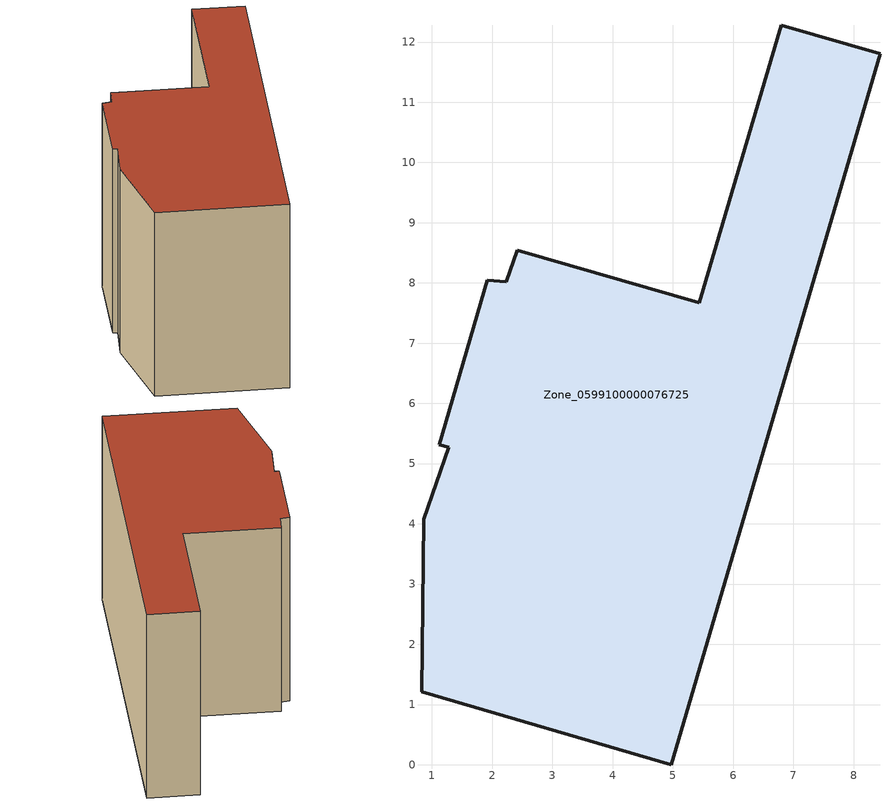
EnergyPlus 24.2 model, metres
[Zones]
Zone_0599100000076725
 floor ground (C_G): 0.86,4.08 1.28,5.27 1.12,5.31 1.92,8.05 2.23,8.02 2.42,8.54 5.44,7.67 6.8,12.28 8.44,11.81 4.97,0 0.83,1.21 z0
 wall outside (C_F): 8.44,11.81 6.8,12.28 5.44,7.67 2.42,8.54 2.23,8.02 1.92,8.05 1.12,5.31 1.28,5.27 0.86,4.08 0.83,1.21 4.97,0 8.44,11.81 z0:6.8
 roof outside (C_R): 2.23,8.02 1.92,8.05 1.12,5.31 1.28,5.27 0.86,4.08 0.83,1.21 4.97,0 8.44,11.81 6.8,12.28 5.44,7.67 2.42,8.54 z6.8
[BUILDING]
Pand.0599100000076725: North Axis=0; Terrain=City; Loads Convergence Tolerance Value=0.04; Temperature Convergence Tolerance Value=0.4; Solar Distribution=FullExterior; Maximum Number of Warmup Days=25; Minimum Number of Warmup Days=1
[Site:Location]
Rotterdam.The.Hague.AP_ZH_NLD Design_Conditions: Latitude=51.96; Longitude=4.45; Time Zone=1; Elevation=-4.5
[SITE:GROUNDTEMPERATURE:BUILDINGSURFACE]
18, 18, 18, 18, 18, 18, 18, 18, 18, 18, 18, 18
[MATERIAL] Thermal Absorptance=0.9; Solar Absorptance=0.7; Visible Absorptance=0.7
Name | Roughness | Thickness | Conductivity | Density | Specific Heat
G.TC.1946 | MediumSmooth | 0.15 | 1 | 540 | 1210
F.TC.1946 | Rough | 0.3 | 0.857143 | 1920 | 840
R.TC.1946 | MediumRough | 0.2 | 0.909091 | 1500 | 1000
[CONSTRUCTION]
C_G: G.TC.1946
C_F: F.TC.1946
C_R: R.TC.1946
[ZONE]
Zone_0599100000076725: Type=1; Multiplier=1; Ceiling Height=Autocalculate; Volume=Autocalculate; Floor Area=autocalculate; Part of Total Floor Area=Yes
[ZONEINFILTRATION:DESIGNFLOWRATE]
Infil_Zone_0599100000076725: Zone or ZoneList or Space or SpaceList=Zone_0599100000076725; Schedule=AlwaysOn; Design Flow Rate Calculation Method=Flow/Area; Flow Rate per Floor Area=0.003; Constant Term Coefficient=1; Temperature Term Coefficient=0; Velocity Term Coefficient=0; Velocity Squared Term Coefficient=0
[HVACTEMPLATE:ZONE:IDEALLOADSAIRSYSTEM]
Zone_0599100000076725: Maximum Heating Supply Air Temperature=50; Minimum Cooling Supply Air Temperature=13; Maximum Heating Supply Air Humidity Ratio=0.0156; Minimum Cooling Supply Air Humidity Ratio=0.0077; Heating Limit=NoLimit; Cooling Limit=NoLimit; Dehumidification Control Type=ConstantSensibleHeatRatio; Cooling Sensible Heat Ratio=0.7; Dehumidification Setpoint=60; Humidification Control Type=None; Humidification Setpoint=30; Outdoor Air Method=None; Outdoor Air Flow Rate per Person=0.00944; Outdoor Air Flow Rate per Zone Floor Area=0; Outdoor Air Flow Rate per Zone=0; Demand Controlled Ventilation Type=None; Outdoor Air Economizer Type=NoEconomizer; Heat Recovery Type=None; Sensible Heat Recovery Effectiveness=0.7; Latent Heat Recovery Effectiveness=0.65
[ZONECONTROL:THERMOSTAT]
ThermostatControl_Zone_0599100000076725: Zone or ZoneList=Zone_0599100000076725; Control Type Schedule=DualSetpointControlType; Control 1=Thermostat_Zone_0599100000076725; Temperature Difference Between Cutout And Setpoint=0
[THERMOSTATSETPOINT:DUALSETPOINT]
Thermostat_Zone_0599100000076725: Heating Setpoint Temperature Schedule=HeatingSetpoint_Zone_0599100000076725; Cooling Setpoint Temperature Schedule=CoolingSetpoint_Zone_0599100000076725
[SCHEDULE:COMPACT]
HeatingSetpoint_Zone_0599100000076725: Through: 12/31, For: AllDays, Until: 24:00, 21
CoolingSetpoint_Zone_0599100000076725: Through: 12/31, For: AllDays, Until: 24:00, 24
DualSetpointControlType: Through: 12/31, For: AllDays, Until: 24:00, 4
AlwaysOn: Through: 12/31, For: AllDays, Until: 24:00, 1
